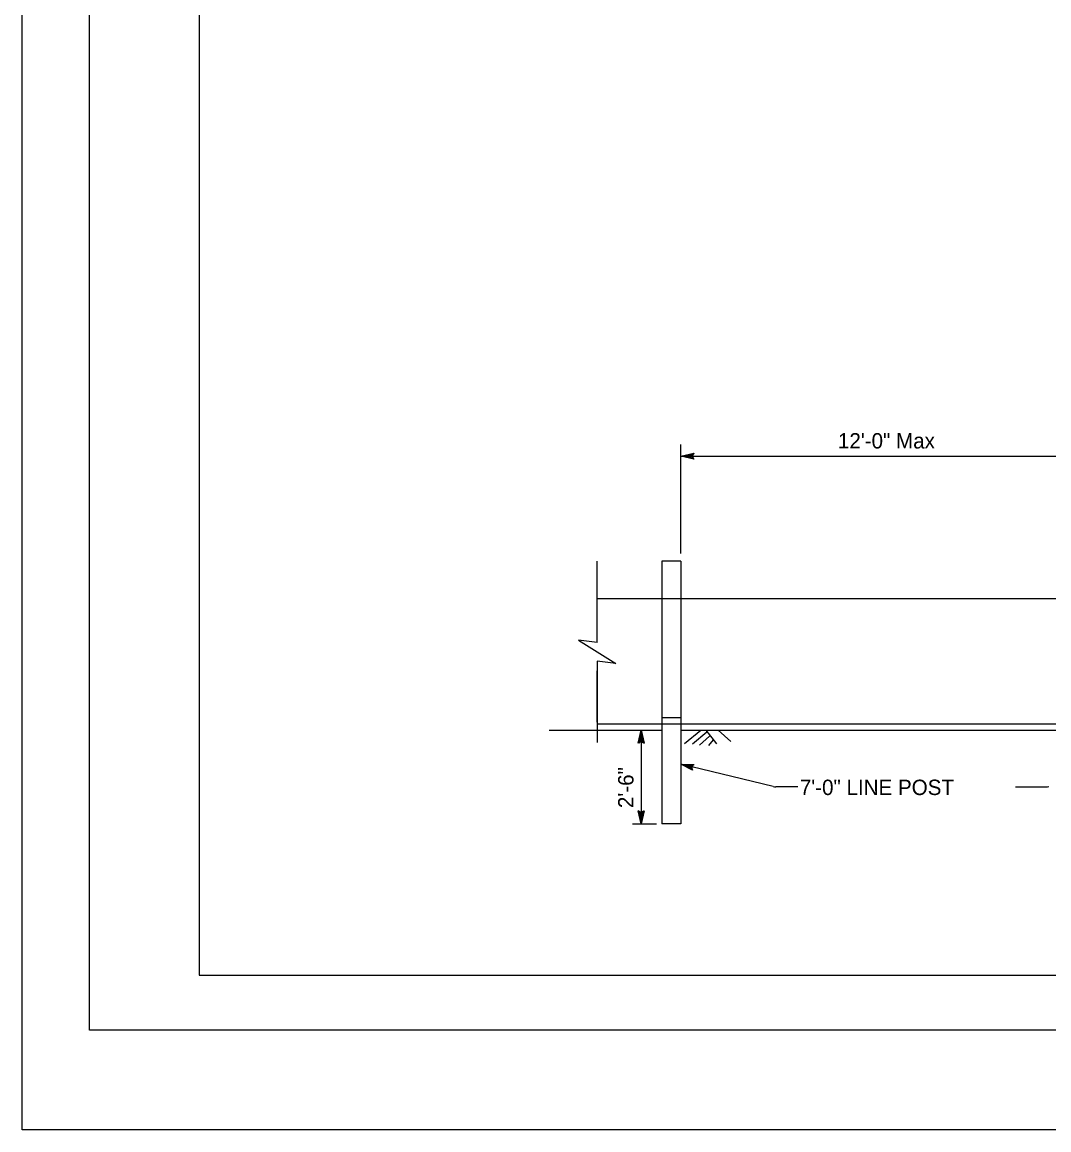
# Model space of a CAD drawing. Extents: x -894 to 866, y -476 to 714.
# Drawn here: x -894 to -427, y -476 to 28 of the extents above; entities that cross this region are included whole.
import ezdxf

# ---------------------------------------------------------------- set-up
doc = ezdxf.new("R2010")
doc.units = 0
for name, color, linetype in [('10 Sheet Format', 7, 'Continuous'), ('56 Stage 3 Anno', 7, 'Continuous'), ('57 Undefined', 7, 'Continuous'), ('59 Sndwall Anno', 7, 'Continuous'), ('60 Nongeo Data', 7, 'Continuous')]:
    doc.layers.add(name, color=color, linetype=linetype)

# ---------------------------------------------------------------- blocks, each defined once
blk = doc.blocks.new('AHT')
at = {"layer": '60 Nongeo Data'}
blk.add_lwpolyline([(-5.91, 1.32), (0, 0), (-5.91, -1.31), (-5.7, -0.96), (-1.37, 0), (-5.7, 0.97), (-5.49, 0.62), (-2.72, 0), (-5.49, -0.61), (-5.28, -0.26), (-4.08, 0), (-5.28, 0.27), (-5.12, 0), (-5.91, -1.31), (-5.12, 0)], close=True, dxfattribs=at)

msp = doc.modelspace()

# ---------------------------------------------------------------- linework, layer by layer
at = {"layer": '10 Sheet Format'}
for p, q in [((-863.43, -431.04), (-863.43, 668.96)), ((-813.45, 643.96), (-813.45, -406.04)), ((-813.45, -406.04), (811.55, -406.04)), ((836.57, -431.04), (-863.43, -431.04))]:
    msp.add_line(p, q, dxfattribs=at)
for points in [[(-894.04, 713.56), (865.96, 713.56), (865.96, -476.44), (-894.04, -476.44)], [(-863.43, 668.96), (836.57, 668.96), (836.57, -431.04), (-863.43, -431.04)]]:
    msp.add_lwpolyline(points, close=True, dxfattribs=at)
at = {"layer": '56 Stage 3 Anno'}
for p, q in [((-594.37, -214.13), (-594.37, -164.58)), ((-594.37, -169.84), (-389.34, -169.84)), ((-612.35, -294.51), (-612.35, -337.23)), ((-552.31, -320.22), (-594.37, -310.07)), ((-541.04, -320.36), (-551.14, -320.36)), ((-442.03, -320.36), (-428.1, -320.36)), ((-616.27, -337.23), (-605.32, -337.23))]:
    msp.add_line(p, q, dxfattribs=at)
msp.add_lwpolyline([(-588.94, -312.74), (-594.37, -310.07), (-588.32, -310.19), (-588.61, -310.48), (-593.04, -310.39), (-589.06, -312.35), (-589.18, -311.96), (-591.73, -310.71), (-588.89, -310.77), (-589.18, -311.06), (-590.41, -311.03), (-589.3, -311.58), (-589.39, -311.27), (-588.32, -310.19), (-589.39, -311.27)], close=True, dxfattribs=at)
for centre, start, end in [((-551.14, -315.36), 256.4333, 270), ((-428.1, -315.36), 270, 284.5409)]:
    msp.add_arc(centre, 5, start, end, dxfattribs=at)
at = {"layer": '59 Sndwall Anno'}
for p, q in [((-585.18, -294.62), (-592.57, -300.7)), ((-582.46, -295.51), (-589.06, -300.95)), ((-581.25, -297.21), (-585.76, -301.31)), ((-582.93, -294.59), (-578.11, -300.73)), ((-577.39, -294.56), (-571.54, -299.76)), ((-579.65, -298.97), (-581.76, -301.56))]:
    msp.add_line(p, q, dxfattribs=at)
at = {"layer": '60 Nongeo Data'}
for p, q in [((-632.39, -254.65), (-632.39, -217.63)), ((-602.91, -217.63), (-602.91, -337.23)), ((-594.37, -217.63), (-602.91, -217.63)), ((-594.37, -217.63), (-594.37, -337.23)), ((-256.16, -234.71), (-632.39, -234.71)), ((-632.39, -263.19), (-632.39, -300.21)), ((-632.39, -290.95), (-632.39, -267.46)), ((-632.39, -291.67), (-602.91, -291.67)), ((-602.91, -288.82), (-594.37, -288.82)), ((-602.91, -291.67), (-380.8, -291.67)), ((-654.17, -294.51), (-602.91, -294.51)), ((-594.37, -294.51), (-389.34, -294.51)), ((-594.37, -337.23), (-602.91, -337.23))]:
    msp.add_line(p, q, dxfattribs=at)
for points in [[(-632.39, -254.65), (-640.93, -253.58), (-623.84, -264.26), (-632.39, -263.19)], [(-654.17, -294.51), (-602.91, -294.51)], [(-632.39, -294.51), (-602.91, -294.51)]]:
    msp.add_lwpolyline(points, dxfattribs=at)

# ---------------------------------------------------------------- block references
at = {"layer": '56 Stage 3 Anno', "xscale": 1.0169491525423728, "yscale": 1.012061028040939}
for p, rotation in [((-594.37, -169.84), 180), ((-612.35, -294.51), 90), ((-612.35, -337.23), -90)]:
    msp.add_blockref('AHT', p, dxfattribs=dict(at, rotation=rotation))

# ---------------------------------------------------------------- texts
at = {"layer": '57 Undefined'}
for s, p in [('12\'-0" Max', (-522.82, -166.34)), ('7\'-0" LINE POST', (-540.15, -324.06))]:
    msp.add_text(s, height=7, dxfattribs=at).set_placement(p)
msp.add_text('2\'-6"', height=7, rotation=90, dxfattribs=at).set_placement((-615.85, -330))

doc.saveas('drawing.dxf')
